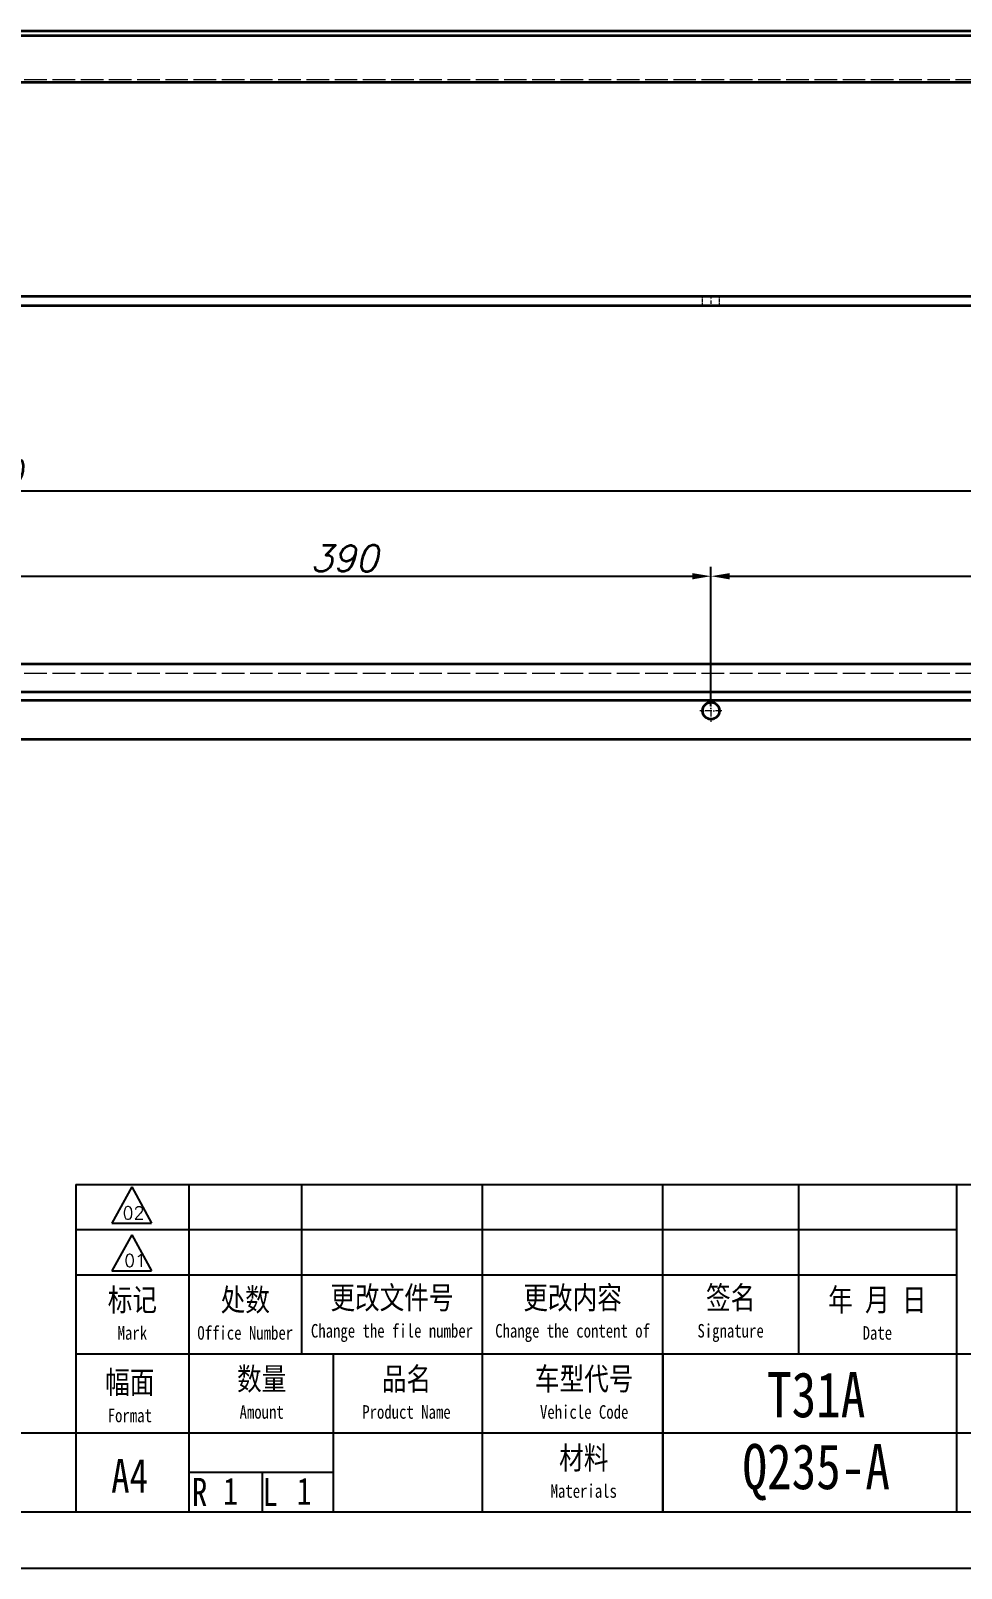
# Model space of a CAD drawing. Header units: millimetres. Extents: x -204818 to -130891, y -1238 to 21140.
# Drawn here: x -203927 to -203432, y 19398 to 20215 of the extents above; entities that cross this region are included whole.
import ezdxf

# ---------------------------------------------------------------- set-up
doc = ezdxf.new("R2010")
doc.units = ezdxf.units.MM
doc.linetypes.add('DASHDOT', pattern=[18.5, 12, -3, 0.5, -3])
doc.linetypes.add('DASHED', pattern=[15, 12, -3])
doc.layers.add('标注线', color=3, linetype='Continuous', lineweight=25)
doc.layers.add('细实线', color=4, linetype='Continuous', lineweight=25)
doc.styles.add('DIM_FONT', font='romans.shx', dxfattribs={"oblique": 15})
doc.styles.get("Standard").update_dxf_attribs({"font": 'txt', "bigfont": 'gbcbig.shx'})
doc.styles.add('宋体', font='', dxfattribs={"width": 0.8, "height": 5})
doc.styles.get('宋体').set_extended_font_data('SimSun')
doc.dimstyles.new('幅面 1：4', dxfattribs={"dimscale": 4, "dimtxt": 3.5, "dimasz": 2.5, "dimexe": 1.25, "dimexo": 0.625, "dimtad": 1, "dimtoh": 1, "dimdsep": 46, "dimtxsty": 'DIM_FONT', "dimcen": 2.5, "dimclrd": 256, "dimclre": 256, "dimclrt": 256, "dimazin": 2, "dimtfac": 0.5, "dimtmove": 0, "dimatfit": 3, "dimfxl": 0, "dimlwd": -1, "dimarcsym": 0})

# ---------------------------------------------------------------- blocks, each defined once
blk = doc.blocks.new('BZ-MQH')
for p, q in [((-214107.97, 20680.99), (-214107.97, 20664.49)), ((-214102.53, 20680.75), (-214104.48, 20677.22)), ((-214102.53, 20680.75), (-214100.59, 20677.22)), ((-214104.48, 20677.22), (-214100.59, 20677.22)), ((-214102.53, 20676.07), (-214104.48, 20672.55)), ((-214102.53, 20676.07), (-214100.59, 20672.55)), ((-214104.48, 20672.55), (-214100.59, 20672.55)), ((-214107.97, 20664.49), (-214107.97, 20649.09)), ((-214270.22, 20656.79), (-214107.97, 20656.79)), ((-214270.22, 20649.09), (-213954.52, 20649.09)), ((-214275.72, 20643.59), (-213949.02, 20643.59))]:
    blk.add_line(p, q)
at = {"layer": '标注线'}
for p, q in [((-214107.97, 20680.99), (-213954.52, 20680.99)), ((-214096.97, 20680.99), (-214096.97, 20664.49)), ((-214085.97, 20664.49), (-214085.97, 20680.99)), ((-214068.37, 20680.99), (-214068.37, 20664.49)), ((-214050.77, 20664.49), (-214050.77, 20680.99)), ((-214037.57, 20680.99), (-214037.57, 20664.49)), ((-214022.17, 20680.99), (-214022.17, 20649.09)), ((-214107.97, 20676.59), (-214022.17, 20676.59)), ((-214107.97, 20672.19), (-214022.17, 20672.19)), ((-214107.97, 20664.49), (-213954.52, 20664.49)), ((-214096.97, 20664.49), (-214096.97, 20649.09)), ((-214082.91, 20664.49), (-214082.91, 20649.09)), ((-214082.91, 20664.49), (-214082.91, 20649.09)), ((-214068.37, 20664.49), (-214068.37, 20649.09)), ((-214050.77, 20649.09), (-214050.77, 20664.49)), ((-214050.77, 20664.49), (-214050.77, 20649.09)), ((-214107.97, 20656.79), (-213954.52, 20656.79)), ((-214096.97, 20652.94), (-214082.91, 20652.94)), ((-214089.78, 20649.09), (-214089.78, 20652.94))]:
    blk.add_line(p, q, dxfattribs=at)
at = {"char_height": 1.238, "width": 0.2114, "attachment_point": 1}
for s, insert in [('02', (-214103.42, 20678.82)), ('01', (-214103.27, 20674.19))]:
    blk.add_mtext(s, dxfattribs=dict(at, insert=insert))
at = {"layer": '标注线', "style": '宋体'}
for s, insert, char_height, width, attachment_point in [('标记\\P{\\H0.6x;Mark}', (-214102.47, 20668.34), 2.2, 11, 5), ('处数\\P{\\H0.6x;Office Number}', (-214091.47, 20668.34), 2.2, 11, 5), ('更改文件号\\P{\\H0.6x;Change the file number}', (-214077.17, 20668.34), 2.2, 17.6, 5), ('更改内容\\P{\\H0.6x;Change the content of}', (-214059.57, 20668.34), 2.2, 17.6, 5), ('签名\\P{\\H0.6x;Signature}', (-214044.17, 20668.34), 2.2, 13.2, 5), ('年 月 日\\P{\\H0.6x;Date}', (-214029.87, 20668.34), 2.2, 15.4, 5), ('幅面\\P{\\H0.6x;Format}', (-214102.72, 20660.3), 2.2, 13.7944, 5), ('数量\\P{\\H0.6x;Amount}', (-214089.87, 20660.64), 2.2, 13.5797, 5), ('品名\\P{\\H0.6x;Product Name}', (-214075.76, 20660.64), 2.2, 14.3, 5), ('车型代号\\P{\\H0.6x;Vehicle Code}', (-214058.44, 20660.64), 2.2, 19.7332, 5), ('材料\\P{\\H0.6x;Materials}', (-214058.48, 20652.94), 2.2, 13.75, 5), ('R', (-214096.66, 20651.02), 2.75, 6.8356, 4), ('L', (-214089.78, 20651.02), 2.75, 6.875, 4)]:
    blk.add_mtext(s, dxfattribs=dict(at, insert=insert, char_height=char_height, width=width, attachment_point=attachment_point))
at = {"layer": '细实线', "insert": (-214102.74, 20652.6), "char_height": 3.3, "width": 13.75, "attachment_point": 5, "style": '宋体'}
blk.add_mtext('A4', dxfattribs=at)
blk.add_mtext('A4', dxfattribs=at)
blk = doc.blocks.new('*D135')
at = {"layer": 'Defpoints', "color": 0, "transparency": 16777216}
for p in [(-203564.94, 19924.83), (-203954.94, 19856.96), (-203564.94, 19853.35)]:
    blk.add_point(p, dxfattribs=at)
at = {"layer": '标注线', "lineweight": -2, "transparency": 16777216}
for p, q in [((-203954.94, 19859.46), (-203954.94, 19929.83)), ((-203564.94, 19855.85), (-203564.94, 19929.83))]:
    blk.add_line(p, q, dxfattribs=at)
at = {"layer": '标注线', "transparency": 16777216}
blk.add_line((-203944.94, 19924.83), (-203574.94, 19924.83), dxfattribs=at)
for points in [[(-203944.94, 19926.5), (-203944.94, 19923.16), (-203954.94, 19924.83)], [(-203574.94, 19926.5), (-203574.94, 19923.16), (-203564.94, 19924.83)]]:
    blk.add_solid(points, dxfattribs=at)
at = {"layer": '标注线', "transparency": 16777216, "insert": (-203759.94, 19934.33), "char_height": 14, "attachment_point": 5, "style": 'DIM_FONT'}
blk.add_mtext('390', dxfattribs=at)
blk = doc.blocks.new('*D136')
at = {"layer": 'Defpoints', "color": 0, "transparency": 16777216}
for p in [(-203174.94, 19924.83), (-203564.94, 19853.35), (-203174.94, 19853.35)]:
    blk.add_point(p, dxfattribs=at)
at = {"layer": '标注线', "lineweight": -2, "transparency": 16777216}
for p, q in [((-203564.94, 19855.85), (-203564.94, 19929.83)), ((-203174.94, 19855.85), (-203174.94, 19929.83))]:
    blk.add_line(p, q, dxfattribs=at)
at = {"layer": '标注线', "transparency": 16777216}
blk.add_line((-203554.94, 19924.83), (-203184.94, 19924.83), dxfattribs=at)
for points in [[(-203554.94, 19926.5), (-203554.94, 19923.16), (-203564.94, 19924.83)], [(-203184.94, 19926.5), (-203184.94, 19923.16), (-203174.94, 19924.83)]]:
    blk.add_solid(points, dxfattribs=at)
at = {"layer": '标注线', "transparency": 16777216, "insert": (-203369.94, 19934.33), "char_height": 14, "attachment_point": 5, "style": 'DIM_FONT'}
blk.add_mtext('390', dxfattribs=at)
blk = doc.blocks.new('*D137')
at = {"layer": 'Defpoints', "color": 0, "transparency": 16777216}
for p in [(-204754.94, 19970.1), (-204754.94, 19886.76), (-203154.94, 19854.05)]:
    blk.add_point(p, dxfattribs=at)
at = {"layer": '标注线', "lineweight": -2, "transparency": 16777216}
for p, q in [((-204754.94, 19889.26), (-204754.94, 19975.1)), ((-203154.94, 19856.55), (-203154.94, 19975.1))]:
    blk.add_line(p, q, dxfattribs=at)
at = {"layer": '标注线', "transparency": 16777216}
blk.add_line((-203164.94, 19970.1), (-204744.94, 19970.1), dxfattribs=at)
for points in [[(-204744.94, 19971.77), (-204744.94, 19968.44), (-204754.94, 19970.1)], [(-203164.94, 19971.77), (-203164.94, 19968.44), (-203154.94, 19970.1)]]:
    blk.add_solid(points, dxfattribs=at)
at = {"layer": '标注线', "transparency": 16777216, "insert": (-203954.94, 19979.6), "char_height": 14, "attachment_point": 5, "style": 'DIM_FONT'}
blk.add_mtext('1600', dxfattribs=at)

msp = doc.modelspace()

# ---------------------------------------------------------------- linework, layer by layer
at = {"color": 7, "lineweight": 35}
for p, q in [((-204754.943, 20214.68), (-203154.943, 20214.68)), ((-204754.943, 20212.18), (-203154.943, 20212.18)), ((-204754.943, 20187.36), (-203154.943, 20187.36)), ((-204754.943, 20073.7), (-203154.943, 20073.7)), ((-204754.943, 20068.7), (-203154.943, 20068.7)), ((-204754.943, 19878.345), (-203154.943, 19878.345)), ((-204754.943, 19863.345), (-203154.943, 19863.345)), ((-204754.943, 19859.015), (-203154.943, 19859.015)), ((-204754.943, 19838.345), (-203154.943, 19838.345))]:
    msp.add_line(p, q, dxfattribs=at)
at = {"color": 2, "linetype": 'DASHED', "lineweight": 13}
for p, q in [((-204754.943, 20188.7), (-203154.943, 20188.7)), ((-204754.943, 19873.345), (-203154.943, 19873.345))]:
    msp.add_line(p, q, dxfattribs=at)
at = {"color": 2, "linetype": 'DASHED', "lineweight": 13, "ltscale": 0.125}
for p, q in [((-203569.443, 20068.7), (-203569.443, 20073.7)), ((-203560.443, 20068.7), (-203560.443, 20073.7))]:
    msp.add_line(p, q, dxfattribs=at)
at = {"color": 1, "linetype": 'DASHDOT', "lineweight": 13, "ltscale": 0.150015}
msp.add_line((-203564.943, 20074.2), (-203564.943, 20068.199), dxfattribs=at)
at = {"color": 1, "linetype": 'DASHDOT', "lineweight": 13, "ltscale": 0.292505}
for p, q in [((-203559.093, 19853.345), (-203570.793, 19853.345)), ((-203564.943, 19859.195), (-203564.943, 19847.495))]:
    msp.add_line(p, q, dxfattribs=at)
at = {"color": 7, "lineweight": 35}
msp.add_circle((-203564.943, 19853.345), 4.5, dxfattribs=at)

# ---------------------------------------------------------------- block references
at = {"xscale": 5.454545454354957, "yscale": 5.454545454540494, "zscale": 5.454545454563593}
msp.add_blockref('BZ-MQH', (963959.145, -93203.687), dxfattribs=at)

# ---------------------------------------------------------------- texts
at = {"layer": '细实线', "attachment_point": 5, "style": '宋体'}
for s, insert, char_height, width in [('T31A', (-203509.011, 19489.76), 24, 144), ('Q235-A', (-203509.011, 19448.724), 24, 144), ('1', (-203820.312, 19438.644), 14.4, 60), ('1', (-203781.2, 19438.644), 14.4, 60)]:
    msp.add_mtext(s, dxfattribs=dict(at, insert=insert, char_height=char_height, width=width))

# ---------------------------------------------------------------- dimensions: what is measured, and where the dimension line sits
at = {"layer": '标注线', "color": 2}
for base, p1, p2, picture, middle in [((-204754.943, 19970.104), (-203154.943, 19854.047), (-204754.943, 19886.763), '*D137', (-203954.943, 19979.604)), ((-203564.943, 19924.829), (-203954.943, 19856.963), (-203564.943, 19853.345), '*D135', (-203759.943, 19934.329)), ((-203174.943, 19924.829), (-203564.943, 19853.345), (-203174.943, 19853.345), '*D136', (-203369.943, 19934.329))]:
    dim = msp.add_linear_dim(base=base, p1=p1, p2=p2, dimstyle='幅面 1：4', dxfattribs=at)
    dim.commit()
    dim.dimension.update_dxf_attribs({"geometry": picture, "text_midpoint": middle})

doc.saveas('drawing.dxf')
